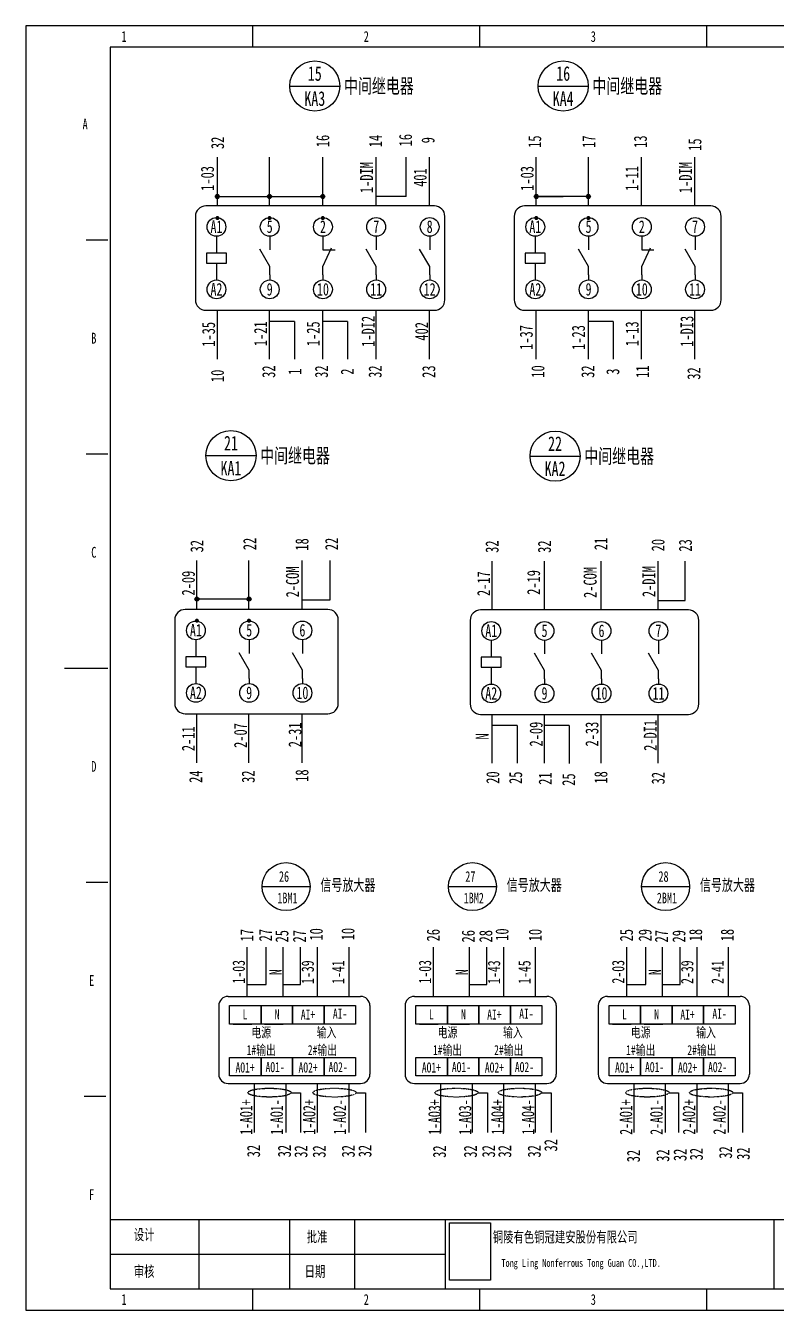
# Model space of a CAD drawing. Header units: millimetres. Extents: x 401220 to 2750366, y -101310 to 943175.
# Drawn here: x 1178257 to 1203839, y 442864 to 486641 of the extents above; entities that cross this region are included whole.
import ezdxf
from ezdxf.enums import TextEntityAlignment as Align

# ---------------------------------------------------------------- set-up
doc = ezdxf.new("R2010")
doc.units = ezdxf.units.MM
doc.linetypes.add('DASHDOT', pattern=[1, 0.5, -0.25, 0, -0.25])
doc.styles.add('IDQSTYLE', font='NSimSun.ttf', dxfattribs={"width": 0.7})
picture_1 = doc.add_image_def('image1.png', size_in_pixel=(137, 191))

msp = doc.modelspace()

# ---------------------------------------------------------------- hatches: boundary and pattern name
h = msp.add_hatch(color=256)
h.dxf.hatch_style = 1
h.paths.add_polyline_path([(1184792.1, 480890.8, 0.4142136), (1184722.7, 480821.4), (1184792.1, 480821.4)])
h.paths.add_polyline_path([(1184792.1, 480821.4), (1184722.7, 480821.4, 0.4142136), (1184792.1, 480752)])
h.paths.add_polyline_path([(1184861.5, 480821.4, 0.4142136), (1184792.1, 480890.8), (1184792.1, 480752, 0.4142136)])
h = msp.add_hatch(color=256)
h.dxf.hatch_style = 1
h.paths.add_polyline_path([(1186567.4, 480890.8, 0.4142136), (1186498, 480821.4), (1186567.4, 480821.4)])
h.paths.add_polyline_path([(1186567.4, 480821.4), (1186498, 480821.4, 0.4142136), (1186567.4, 480752)])
h.paths.add_polyline_path([(1186636.8, 480821.4, 0.4142136), (1186567.4, 480890.8), (1186567.4, 480752, 0.4142136)])
h = msp.add_hatch(color=256)
h.dxf.hatch_style = 1
h.paths.add_polyline_path([(1188382.2, 480890.8, 0.4142136), (1188312.8, 480821.4), (1188382.2, 480821.4)])
h.paths.add_polyline_path([(1188382.2, 480821.4), (1188312.8, 480821.4, 0.4142136), (1188382.2, 480752)])
h.paths.add_polyline_path([(1188451.5, 480821.4, 0.4142136), (1188382.2, 480890.8), (1188382.2, 480752, 0.4142136)])
h = msp.add_hatch(color=256)
h.dxf.hatch_style = 1
h.paths.add_polyline_path([(1195659.3, 480890.8, 0.4142136), (1195590, 480821.4), (1195659.3, 480821.4)])
h.paths.add_polyline_path([(1195659.3, 480821.4), (1195590, 480821.4, 0.4142136), (1195659.3, 480752)])
h.paths.add_polyline_path([(1195728.7, 480821.4, 0.4142136), (1195659.3, 480890.8), (1195659.3, 480752, 0.4142136)])
h = msp.add_hatch(color=256)
h.dxf.hatch_style = 1
h.paths.add_polyline_path([(1197434.7, 480890.8, 0.4142136), (1197365.3, 480821.4), (1197434.7, 480821.4)])
h.paths.add_polyline_path([(1197434.7, 480821.4), (1197365.3, 480821.4, 0.4142136), (1197434.7, 480752)])
h.paths.add_polyline_path([(1197504.1, 480821.4, 0.4142136), (1197434.7, 480890.8), (1197434.7, 480752, 0.4142136)])
h = msp.add_hatch(color=256)
h.dxf.hatch_style = 1
h.paths.add_polyline_path([(1184792.1, 480155.7, 0.4142136), (1184722.7, 480086.3), (1184792.1, 480086.3)])
h.paths.add_polyline_path([(1184792.1, 480086.3), (1184722.7, 480086.3, 0.4142136), (1184792.1, 480017)])
h.paths.add_polyline_path([(1184861.5, 480086.3, 0.4142136), (1184792.1, 480155.7), (1184792.1, 480017, 0.4142136)])
h = msp.add_hatch(color=256)
h.dxf.hatch_style = 1
h.paths.add_polyline_path([(1186567.4, 480155.7, 0.4142136), (1186498, 480086.3), (1186567.4, 480086.3)])
h.paths.add_polyline_path([(1186567.4, 480086.3), (1186498, 480086.3, 0.4142136), (1186567.4, 480017)])
h.paths.add_polyline_path([(1186636.8, 480086.3, 0.4142136), (1186567.4, 480155.7), (1186567.4, 480017, 0.4142136)])
h = msp.add_hatch(color=256)
h.dxf.hatch_style = 1
h.paths.add_polyline_path([(1188382.2, 480155.7, 0.4142136), (1188312.8, 480086.3), (1188382.2, 480086.3)])
h.paths.add_polyline_path([(1188382.2, 480086.3), (1188312.8, 480086.3, 0.4142136), (1188382.2, 480017)])
h.paths.add_polyline_path([(1188451.5, 480086.3, 0.4142136), (1188382.2, 480155.7), (1188382.2, 480017, 0.4142136)])
h = msp.add_hatch(color=256)
h.dxf.hatch_style = 1
h.paths.add_polyline_path([(1195659.3, 480155.7, 0.4142136), (1195590, 480086.3), (1195659.3, 480086.3)])
h.paths.add_polyline_path([(1195659.3, 480086.3), (1195590, 480086.3, 0.4142136), (1195659.3, 480017)])
h.paths.add_polyline_path([(1195728.7, 480086.3, 0.4142136), (1195659.3, 480155.7), (1195659.3, 480017, 0.4142136)])
h = msp.add_hatch(color=256)
h.dxf.hatch_style = 1
h.paths.add_polyline_path([(1197434.7, 480155.7, 0.4142136), (1197365.3, 480086.3), (1197434.7, 480086.3)])
h.paths.add_polyline_path([(1197434.7, 480086.3), (1197365.3, 480086.3, 0.4142136), (1197434.7, 480017)])
h.paths.add_polyline_path([(1197504.1, 480086.3, 0.4142136), (1197434.7, 480155.7), (1197434.7, 480017, 0.4142136)])
h = msp.add_hatch(color=256)
h.dxf.hatch_style = 1
h.paths.add_polyline_path([(1184091.6, 467169.2, 0.4142136), (1184022.2, 467099.9), (1184091.6, 467099.9)])
h.paths.add_polyline_path([(1184091.6, 467099.9), (1184022.2, 467099.9, 0.4142136), (1184091.6, 467030.5)])
h.paths.add_polyline_path([(1184161, 467099.9, 0.4142136), (1184091.6, 467169.2), (1184091.6, 467030.5, 0.4142136)])
h = msp.add_hatch(color=256)
h.dxf.hatch_style = 1
h.paths.add_polyline_path([(1185866.9, 467169.2, 0.4142136), (1185797.6, 467099.9), (1185866.9, 467099.9)])
h.paths.add_polyline_path([(1185866.9, 467099.9), (1185797.6, 467099.9, 0.4142136), (1185866.9, 467030.5)])
h.paths.add_polyline_path([(1185936.3, 467099.9, 0.4142136), (1185866.9, 467169.2), (1185866.9, 467030.5, 0.4142136)])
h = msp.add_hatch(color=256)
h.dxf.hatch_style = 1
h.paths.add_polyline_path([(1184091.6, 466434.2, 0.4142136), (1184022.2, 466364.8), (1184091.6, 466364.8)])
h.paths.add_polyline_path([(1184091.6, 466364.8), (1184022.2, 466364.8, 0.4142136), (1184091.6, 466295.5)])
h.paths.add_polyline_path([(1184161, 466364.8, 0.4142136), (1184091.6, 466434.2), (1184091.6, 466295.5, 0.4142136)])
h = msp.add_hatch(color=256)
h.dxf.hatch_style = 1
h.paths.add_polyline_path([(1185866.9, 466434.2, 0.4142136), (1185797.6, 466364.8), (1185866.9, 466364.8)])
h.paths.add_polyline_path([(1185866.9, 466364.8), (1185797.6, 466364.8, 0.4142136), (1185866.9, 466295.5)])
h.paths.add_polyline_path([(1185936.3, 466364.8, 0.4142136), (1185866.9, 466434.2), (1185866.9, 466295.5, 0.4142136)])

# ---------------------------------------------------------------- linework, layer by layer
at = {"ltscale": 4}
for p, q in [((1185995.3, 485903.8), (1185995.3, 486640.8)), ((1193733.6, 485903.8), (1193733.6, 486640.8)), ((1201471.9, 485903.8), (1201471.9, 486640.8)), ((1180320.5, 479344.7), (1181057.5, 479344.7)), ((1180320.5, 472048.6), (1181057.5, 472048.6)), ((1179583.6, 464752.5), (1181057.5, 464752.5)), ((1180320.5, 457456.4), (1181057.5, 457456.4)), ((1180246.8, 450160.3), (1180983.8, 450160.3)), ((1181131.2, 445959.5), (1241711, 445959.5)), ((1184152.8, 445959.5), (1184152.8, 443601.2)), ((1187248.1, 445959.5), (1187248.1, 443601.2)), ((1189459.1, 445959.5), (1189459.1, 443601.2)), ((1192554.4, 445959.5), (1192554.4, 443601.2)), ((1203756.5, 445959.5), (1203756.5, 443601.2)), ((1181131.2, 444780.3), (1192554.4, 444780.3)), ((1185995.3, 442864.2), (1185995.3, 443601.2)), ((1193733.6, 442864.2), (1193733.6, 443601.2)), ((1201471.9, 442864.2), (1201471.9, 443601.2))]:
    msp.add_line(p, q, dxfattribs=at)
for p, q in [((1187256.7, 484585.3), (1188963.5, 484585.3)), ((1195722.6, 484585.3), (1197429.4, 484585.3)), ((1184792.1, 480498.1), (1184792.1, 482164.5)), ((1184792.1, 480498.1), (1184792.1, 482164.5)), ((1186567.4, 480498.1), (1186567.4, 482164.5)), ((1186567.4, 480498.1), (1186567.4, 482164.5)), ((1188382.2, 480498.1), (1188382.2, 482164.5)), ((1188382.2, 480498.1), (1188382.2, 482164.5)), ((1190196.9, 480498.1), (1190196.9, 482164.5)), ((1190196.9, 480498.1), (1190196.9, 482164.5)), ((1191221.3, 481085.7), (1191221.3, 482164.5)), ((1191221.3, 480821.4), (1191221.3, 482164.5)), ((1191221.3, 481085.7), (1191221.3, 482164.5)), ((1191221.3, 480821.4), (1191221.3, 482164.5)), ((1192019.4, 480498.2), (1192019.4, 482164.6)), ((1192019.4, 480498.2), (1192019.4, 482164.6)), ((1195659.3, 480498.1), (1195659.3, 482164.5)), ((1195659.3, 480498.1), (1195659.3, 482164.5)), ((1197434.7, 480498.1), (1197434.7, 482164.5)), ((1197434.7, 480498.1), (1197434.7, 482164.5)), ((1199249.4, 480498.1), (1199249.4, 482164.5)), ((1199249.4, 480498.1), (1199249.4, 482164.5)), ((1201064.1, 480498.1), (1201064.1, 482164.5)), ((1201064.1, 480498.1), (1201064.1, 482164.5)), ((1184792.1, 480821.4), (1188382.2, 480821.4)), ((1184792.1, 480821.4), (1188382.2, 480821.4)), ((1191221.3, 480821.4), (1190196.9, 480821.4)), ((1195659.3, 480821.4), (1196573.4, 480821.4)), ((1195659.3, 480821.4), (1196573.4, 480821.4)), ((1197434.7, 480821.4), (1195659.3, 480821.4)), ((1187804.1, 480498.1), (1184394.5, 480498.1)), ((1187804.1, 480498.1), (1184394.5, 480498.1)), ((1192186.1, 480498.1), (1187804.1, 480498.1)), ((1192186.1, 480498.1), (1187804.1, 480498.1)), ((1198326.8, 480498.1), (1195261.8, 480498.1)), ((1198326.8, 480498.1), (1195261.8, 480498.1)), ((1201605.4, 480498.1), (1195300.4, 480498.1)), ((1201605.4, 480498.1), (1195300.4, 480498.1)), ((1184038.9, 480142.6), (1184038.9, 477297.9)), ((1184038.9, 480142.6), (1184038.9, 477297.9)), ((1192541.7, 477297.9), (1192541.7, 480142.6)), ((1192541.7, 477297.9), (1192541.7, 480142.6)), ((1194906.2, 480142.6), (1194906.2, 477297.9)), ((1194906.2, 480142.6), (1194906.2, 477297.9)), ((1201961, 477297.9), (1201961, 480142.6)), ((1201961, 477297.9), (1201961, 480142.6)), ((1184758.6, 479463.7), (1184758.6, 479286.7)), ((1184758.6, 479463.7), (1184758.6, 479286.7)), ((1186573.3, 479463.7), (1186573.3, 479286.7)), ((1186573.3, 479463.7), (1186573.3, 479286.7)), ((1188388, 479463.7), (1188388, 479286.7)), ((1188388, 479463.7), (1188388, 479286.7)), ((1190202.8, 479463.7), (1190202.8, 479286.7)), ((1190202.8, 479463.7), (1190202.8, 479286.7)), ((1192025.3, 479463.8), (1192025.3, 479286.8)), ((1192025.3, 479463.8), (1192025.3, 479286.8)), ((1195625.8, 479463.7), (1195625.8, 479286.7)), ((1195625.8, 479463.7), (1195625.8, 479286.7)), ((1197440.6, 479463.7), (1197440.6, 479286.7)), ((1197440.6, 479463.7), (1197440.6, 479286.7)), ((1199255.3, 479463.7), (1199255.3, 479286.7)), ((1199255.3, 479463.7), (1199255.3, 479286.7)), ((1201070, 479463.7), (1201070, 479286.7)), ((1201070, 479463.7), (1201070, 479286.7)), ((1184758.6, 479286.7), (1184758.6, 478888.4)), ((1184758.6, 479286.7), (1184758.6, 478888.4)), ((1186573.3, 478433.3), (1186232, 479024.5)), ((1186573.3, 478433.3), (1186232, 479024.5)), ((1186573.3, 479286.7), (1186573.3, 479002.2)), ((1186573.3, 479286.7), (1186573.3, 479002.2)), ((1188388, 479286.7), (1188388, 479002.2)), ((1188388, 479286.7), (1188388, 479002.2)), ((1188388, 478433.3), (1188680.7, 479066.8)), ((1188388, 478433.3), (1188680.7, 479066.8)), ((1188388, 479002.2), (1188800.4, 479002.2)), ((1190202.8, 478433.3), (1189861.4, 479024.5)), ((1190202.8, 478433.3), (1189861.4, 479024.5)), ((1190202.8, 479286.7), (1190202.8, 479002.2)), ((1190202.8, 479286.7), (1190202.8, 479002.2)), ((1192025.3, 478433.4), (1191683.9, 479024.6)), ((1192025.3, 478433.4), (1191683.9, 479024.6)), ((1192025.3, 479286.8), (1192025.3, 479002.3)), ((1192025.3, 479286.8), (1192025.3, 479002.3)), ((1195625.8, 479286.7), (1195625.8, 478888.4)), ((1195625.8, 479286.7), (1195625.8, 478888.4)), ((1197440.6, 478433.3), (1197099.2, 479024.5)), ((1197440.6, 478433.3), (1197099.2, 479024.5)), ((1197440.6, 479286.7), (1197440.6, 479002.2)), ((1197440.6, 479286.7), (1197440.6, 479002.2)), ((1199255.3, 479286.7), (1199255.3, 479002.2)), ((1199255.3, 479286.7), (1199255.3, 479002.2)), ((1199255.3, 478433.3), (1199548, 479066.8)), ((1199255.3, 478433.3), (1199548, 479066.8)), ((1199255.3, 479002.2), (1199667.6, 479002.2)), ((1201070, 478433.3), (1200728.7, 479024.5)), ((1201070, 478433.3), (1200728.7, 479024.5)), ((1201070, 479286.7), (1201070, 479002.2)), ((1201070, 479286.7), (1201070, 479002.2)), ((1184417.2, 478888.4), (1184417.2, 478547.1)), ((1185099.9, 478888.4), (1184417.2, 478888.4)), ((1184417.2, 478888.4), (1184417.2, 478547.1)), ((1185099.9, 478888.4), (1184417.2, 478888.4)), ((1184417.2, 478547.1), (1185099.9, 478547.1)), ((1184417.2, 478547.1), (1185099.9, 478547.1)), ((1184758.6, 478547.1), (1184758.6, 478148.8)), ((1184758.6, 478547.1), (1184758.6, 478148.8)), ((1185099.9, 478547.1), (1185099.9, 478888.4)), ((1185099.9, 478547.1), (1185099.9, 478888.4)), ((1195284.5, 478888.4), (1195284.5, 478547.1)), ((1195967.2, 478888.4), (1195284.5, 478888.4)), ((1195284.5, 478888.4), (1195284.5, 478547.1)), ((1195967.2, 478888.4), (1195284.5, 478888.4)), ((1195284.5, 478547.1), (1195967.2, 478547.1)), ((1195284.5, 478547.1), (1195967.2, 478547.1)), ((1195625.8, 478547.1), (1195625.8, 478148.8)), ((1195625.8, 478547.1), (1195625.8, 478148.8)), ((1195967.2, 478547.1), (1195967.2, 478888.4)), ((1195967.2, 478547.1), (1195967.2, 478888.4)), ((1184758.6, 478148.8), (1184758.6, 477974.8)), ((1184758.6, 478148.8), (1184758.6, 477974.8)), ((1186573.3, 478148.8), (1186573.3, 478433.3)), ((1186573.3, 478148.8), (1186573.3, 478433.3)), ((1186573.3, 478148.8), (1186573.3, 477974.8)), ((1186573.3, 478148.8), (1186573.3, 477974.8)), ((1188388, 478148.8), (1188388, 478433.3)), ((1188388, 478148.8), (1188388, 478433.3)), ((1188388, 478148.8), (1188388, 477974.8)), ((1188388, 478148.8), (1188388, 477974.8)), ((1190202.8, 478148.8), (1190202.8, 478433.3)), ((1190202.8, 478148.8), (1190202.8, 478433.3)), ((1190202.8, 478148.8), (1190202.8, 477974.8)), ((1190202.8, 478148.8), (1190202.8, 477974.8)), ((1192025.3, 478148.9), (1192025.3, 478433.4)), ((1192025.3, 478148.9), (1192025.3, 478433.4)), ((1192025.3, 478148.9), (1192025.3, 477974.9)), ((1192025.3, 478148.9), (1192025.3, 477974.9)), ((1195625.8, 478148.8), (1195625.8, 477974.8)), ((1195625.8, 478148.8), (1195625.8, 477974.8)), ((1197440.6, 478148.8), (1197440.6, 478433.3)), ((1197440.6, 478148.8), (1197440.6, 478433.3)), ((1197440.6, 478148.8), (1197440.6, 477974.8)), ((1197440.6, 478148.8), (1197440.6, 477974.8)), ((1199255.3, 478148.8), (1199255.3, 478433.3)), ((1199255.3, 478148.8), (1199255.3, 478433.3)), ((1199255.3, 478148.8), (1199255.3, 477974.8)), ((1199255.3, 478148.8), (1199255.3, 477974.8)), ((1201070, 478148.8), (1201070, 478433.3)), ((1201070, 478148.8), (1201070, 478433.3)), ((1201070, 478148.8), (1201070, 477974.8)), ((1201070, 478148.8), (1201070, 477974.8)), ((1184394.5, 476942.3), (1188080.5, 476942.3)), ((1184394.5, 476942.3), (1188080.5, 476942.3)), ((1184792.1, 475275.9), (1184792.1, 476942.3)), ((1184792.1, 475275.9), (1184792.1, 476942.3)), ((1186567.4, 475275.9), (1186567.4, 476942.3)), ((1186567.4, 475275.9), (1186567.4, 476942.3)), ((1188080.5, 476942.3), (1192186.1, 476942.3)), ((1188080.5, 476942.3), (1192186.1, 476942.3)), ((1188382.2, 475275.9), (1188382.2, 476942.3)), ((1188382.2, 475275.9), (1188382.2, 476942.3)), ((1190196.9, 475275.9), (1190196.9, 476942.3)), ((1190196.9, 475275.9), (1190196.9, 476942.3)), ((1192019.4, 475276), (1192019.4, 476942.4)), ((1192019.4, 475276), (1192019.4, 476942.4)), ((1195261.8, 476942.3), (1198326.8, 476942.3)), ((1195261.8, 476942.3), (1198326.8, 476942.3)), ((1195300.4, 476942.3), (1201605.4, 476942.3)), ((1195300.4, 476942.3), (1201605.4, 476942.3)), ((1195659.3, 475275.9), (1195659.3, 476942.3)), ((1195659.3, 475275.9), (1195659.3, 476942.3)), ((1197434.7, 475275.9), (1197434.7, 476942.3)), ((1197434.7, 475275.9), (1197434.7, 476942.3)), ((1199249.4, 475275.9), (1199249.4, 476942.3)), ((1199249.4, 475275.9), (1199249.4, 476942.3)), ((1201064.1, 475275.9), (1201064.1, 476942.3)), ((1201064.1, 475275.9), (1201064.1, 476942.3)), ((1187414.5, 476565.9), (1186567.4, 476565.9)), ((1187414.5, 476565.9), (1186567.4, 476565.9)), ((1187414.5, 476565.9), (1187414.5, 475275.9)), ((1187414.5, 476565.9), (1187414.5, 475275.9)), ((1189229.2, 476565.9), (1188382.2, 476565.9)), ((1189229.2, 476565.9), (1188382.2, 476565.9)), ((1189229.2, 476565.9), (1189229.2, 475275.9)), ((1189229.2, 476565.9), (1189229.2, 475275.9)), ((1198281.7, 476565.9), (1197434.7, 476565.9)), ((1198281.7, 476565.9), (1197434.7, 476565.9)), ((1198281.7, 476565.9), (1198281.7, 475275.9)), ((1198281.7, 476565.9), (1198281.7, 475275.9)), ((1184399.6, 471989.1), (1186106.4, 471989.1)), ((1195445, 471971.3), (1197151.8, 471971.3)), ((1184091.6, 466747.2), (1184091.6, 468413.6)), ((1184091.6, 466747.2), (1184091.6, 468413.6)), ((1185866.9, 466747.2), (1185866.9, 468413.6)), ((1185866.9, 466747.2), (1185866.9, 468413.6)), ((1187681.7, 466747.2), (1187681.7, 468413.6)), ((1187681.7, 466747.2), (1187681.7, 468413.6)), ((1188633.1, 467334.8), (1188633.1, 468413.6)), ((1188633.1, 467070.4), (1188633.1, 468413.6)), ((1188633.1, 467334.8), (1188633.1, 468413.6)), ((1188633.1, 467070.4), (1188633.1, 468413.6)), ((1194158.1, 466729.4), (1194158.1, 468395.8)), ((1194158.1, 466729.4), (1194158.1, 468395.8)), ((1195933.5, 466729.4), (1195933.5, 468395.8)), ((1195933.5, 466729.4), (1195933.5, 468395.8)), ((1197875.2, 466729.4), (1197875.2, 468395.8)), ((1197875.2, 466729.4), (1197875.2, 468395.8)), ((1199816.9, 466729.4), (1199816.9, 468395.8)), ((1199816.9, 466729.4), (1199816.9, 468395.8)), ((1200731, 467052.6), (1200731, 468395.8)), ((1200731, 467052.6), (1200731, 468395.8)), ((1185866.9, 467099.9), (1184091.6, 467099.9)), ((1186759, 466747.2), (1183694, 466747.2)), ((1186759, 466747.2), (1183694, 466747.2)), ((1188554.6, 466747.2), (1183758.5, 466747.2)), ((1188554.6, 466747.2), (1183758.5, 466747.2)), ((1187380.1, 466747.2), (1184315.1, 466747.2)), ((1187380.1, 466747.2), (1184315.1, 466747.2)), ((1187681.7, 467070.4), (1188633.1, 467070.4)), ((1187681.7, 467070.4), (1188633.1, 467070.4)), ((1197798.3, 466729.4), (1193760.6, 466729.4)), ((1197798.3, 466729.4), (1193760.6, 466729.4)), ((1200844.3, 466729.4), (1197798.3, 466729.4)), ((1200844.3, 466729.4), (1197798.3, 466729.4)), ((1199816.9, 467052.6), (1200731, 467052.6)), ((1199816.9, 467052.6), (1200731, 467052.6)), ((1183338.5, 466391.6), (1183338.5, 463547)), ((1183338.5, 466391.6), (1183338.5, 463547)), ((1188910.2, 463547), (1188910.2, 466391.6)), ((1188910.2, 463547), (1188910.2, 466391.6)), ((1193405, 466373.8), (1193405, 463529.1)), ((1193405, 466373.8), (1193405, 463529.1)), ((1201199.9, 463529.1), (1201199.9, 466373.8)), ((1201199.9, 463529.1), (1201199.9, 466373.8)), ((1184058.1, 465712.7), (1184058.1, 465535.8)), ((1184058.1, 465712.7), (1184058.1, 465535.8)), ((1184058.1, 465535.8), (1184058.1, 465137.5)), ((1184058.1, 465535.8), (1184058.1, 465137.5)), ((1185872.8, 465712.7), (1185872.8, 465535.8)), ((1185872.8, 465712.7), (1185872.8, 465535.8)), ((1185872.8, 465535.8), (1185872.8, 465251.3)), ((1185872.8, 465535.8), (1185872.8, 465251.3)), ((1187687.6, 465712.7), (1187687.6, 465535.8)), ((1187687.6, 465712.7), (1187687.6, 465535.8)), ((1187687.6, 465535.8), (1187687.6, 465251.3)), ((1187687.6, 465535.8), (1187687.6, 465251.3)), ((1194124.6, 465694.9), (1194124.6, 465517.9)), ((1194124.6, 465694.9), (1194124.6, 465517.9)), ((1194124.6, 465517.9), (1194124.6, 465119.7)), ((1194124.6, 465517.9), (1194124.6, 465119.7)), ((1195939.4, 465694.9), (1195939.4, 465517.9)), ((1195939.4, 465694.9), (1195939.4, 465517.9)), ((1195939.4, 465517.9), (1195939.4, 465233.5)), ((1195939.4, 465517.9), (1195939.4, 465233.5)), ((1197881.1, 465694.9), (1197881.1, 465517.9)), ((1197881.1, 465694.9), (1197881.1, 465517.9)), ((1197881.1, 465517.9), (1197881.1, 465233.5)), ((1197881.1, 465517.9), (1197881.1, 465233.5)), ((1199822.8, 465694.9), (1199822.8, 465517.9)), ((1199822.8, 465694.9), (1199822.8, 465517.9)), ((1199822.8, 465517.9), (1199822.8, 465233.5)), ((1199822.8, 465517.9), (1199822.8, 465233.5)), ((1183716.7, 465137.5), (1183716.7, 464796.2)), ((1184399.5, 465137.5), (1183716.7, 465137.5)), ((1183716.7, 465137.5), (1183716.7, 464796.2)), ((1184399.5, 465137.5), (1183716.7, 465137.5)), ((1184399.5, 464796.2), (1184399.5, 465137.5)), ((1184399.5, 464796.2), (1184399.5, 465137.5)), ((1185872.8, 464682.4), (1185531.5, 465273.6)), ((1185872.8, 464682.4), (1185531.5, 465273.6)), ((1187687.6, 464682.4), (1187346.2, 465273.6)), ((1187687.6, 464682.4), (1187346.2, 465273.6)), ((1193783.3, 465119.7), (1193783.3, 464778.3)), ((1194466, 465119.7), (1193783.3, 465119.7)), ((1193783.3, 465119.7), (1193783.3, 464778.3)), ((1194466, 465119.7), (1193783.3, 465119.7)), ((1194466, 464778.3), (1194466, 465119.7)), ((1194466, 464778.3), (1194466, 465119.7)), ((1195939.4, 464664.5), (1195598, 465255.8)), ((1195939.4, 464664.5), (1195598, 465255.8)), ((1197881.1, 464664.5), (1197539.7, 465255.8)), ((1197881.1, 464664.5), (1197539.7, 465255.8)), ((1199822.8, 464664.5), (1199481.4, 465255.8)), ((1199822.8, 464664.5), (1199481.4, 465255.8)), ((1183716.7, 464796.2), (1184399.5, 464796.2)), ((1183716.7, 464796.2), (1184399.5, 464796.2)), ((1184058.1, 464796.2), (1184058.1, 464397.9)), ((1184058.1, 464796.2), (1184058.1, 464397.9)), ((1185872.8, 464397.9), (1185872.8, 464682.4)), ((1185872.8, 464397.9), (1185872.8, 464682.4)), ((1187687.6, 464397.9), (1187687.6, 464682.4)), ((1187687.6, 464397.9), (1187687.6, 464682.4)), ((1193783.3, 464778.3), (1194466, 464778.3)), ((1193783.3, 464778.3), (1194466, 464778.3)), ((1194124.6, 464778.3), (1194124.6, 464380.1)), ((1194124.6, 464778.3), (1194124.6, 464380.1)), ((1195939.4, 464380.1), (1195939.4, 464664.5)), ((1195939.4, 464380.1), (1195939.4, 464664.5)), ((1195939.4, 464380.1), (1195939.4, 464664.5)), ((1195939.4, 464380.1), (1195939.4, 464664.5)), ((1197881.1, 464380.1), (1197881.1, 464664.5)), ((1197881.1, 464380.1), (1197881.1, 464664.5)), ((1199822.8, 464380.1), (1199822.8, 464664.5)), ((1199822.8, 464380.1), (1199822.8, 464664.5)), ((1184058.1, 464397.9), (1184058.1, 464223.8)), ((1184058.1, 464397.9), (1184058.1, 464223.8)), ((1185872.8, 464397.9), (1185872.8, 464223.8)), ((1185872.8, 464397.9), (1185872.8, 464223.8)), ((1187687.6, 464397.9), (1187687.6, 464223.8)), ((1187687.6, 464397.9), (1187687.6, 464223.8)), ((1194124.6, 464380.1), (1194124.6, 464206)), ((1194124.6, 464380.1), (1194124.6, 464206)), ((1195939.4, 464380.1), (1195939.4, 464206)), ((1195939.4, 464380.1), (1195939.4, 464206)), ((1197881.1, 464380.1), (1197881.1, 464206)), ((1197881.1, 464380.1), (1197881.1, 464206)), ((1199822.8, 464380.1), (1199822.8, 464206)), ((1199822.8, 464380.1), (1199822.8, 464206)), ((1183694, 463191.4), (1186759, 463191.4)), ((1183694, 463191.4), (1186759, 463191.4)), ((1183758.5, 463191.4), (1188554.6, 463191.4)), ((1183758.5, 463191.4), (1188554.6, 463191.4)), ((1184091.6, 461525), (1184091.6, 463191.4)), ((1184091.6, 461525), (1184091.6, 463191.4)), ((1184315.1, 463191.4), (1187380.1, 463191.4)), ((1184315.1, 463191.4), (1187380.1, 463191.4)), ((1185866.9, 461525), (1185866.9, 463191.4)), ((1185866.9, 461525), (1185866.9, 463191.4)), ((1187681.7, 461525), (1187681.7, 463191.4)), ((1187681.7, 461525), (1187681.7, 463191.4)), ((1193760.6, 463173.5), (1197798.3, 463173.5)), ((1193760.6, 463173.5), (1197798.3, 463173.5)), ((1194158.1, 461507.1), (1194158.1, 463173.5)), ((1194158.1, 461507.1), (1194158.1, 463173.5)), ((1194158.1, 461507.1), (1194158.1, 463173.5)), ((1194158.1, 461507.1), (1194158.1, 463173.5)), ((1195933.5, 461507.1), (1195933.5, 463173.5)), ((1195933.5, 461507.1), (1195933.5, 463173.5)), ((1197798.3, 463173.5), (1200844.3, 463173.5)), ((1197798.3, 463173.5), (1200844.3, 463173.5)), ((1197875.2, 461507.1), (1197875.2, 463173.5)), ((1197875.2, 461507.1), (1197875.2, 463173.5)), ((1199816.9, 461507.1), (1199816.9, 463173.5)), ((1199816.9, 461507.1), (1199816.9, 463173.5)), ((1195005.2, 462797.1), (1194158.1, 462797.1)), ((1195005.2, 462797.1), (1194158.1, 462797.1)), ((1195005.2, 462797.1), (1195005.2, 461507.1)), ((1195005.2, 462797.1), (1195005.2, 461507.1)), ((1195005.2, 462797.1), (1195005.2, 461507.1)), ((1195005.2, 462797.1), (1195005.2, 461507.1)), ((1196780.5, 462787.5), (1195933.5, 462787.5)), ((1196780.5, 462787.5), (1195933.5, 462787.5)), ((1196780.5, 462787.5), (1196780.5, 461497.5)), ((1196780.5, 462787.5), (1196780.5, 461497.5)), ((1196780.5, 462787.5), (1196780.5, 461497.5)), ((1196780.5, 462787.5), (1196780.5, 461497.5)), ((1186315.6, 457302.9), (1187949.7, 457302.9)), ((1192665.5, 457302.9), (1194299.6, 457302.9)), ((1199249.4, 457302.9), (1200883.5, 457302.9)), ((1185806.1, 453563), (1185806.1, 455233.7)), ((1186457.8, 453971.9), (1186457.8, 455233.7)), ((1187031, 453563), (1187031, 455233.7)), ((1187624, 453963.1), (1187624, 455233.7)), ((1188203.1, 453563), (1188203.1, 455233.7)), ((1189276.8, 453563), (1189276.8, 455233.7)), ((1192156, 453563), (1192156, 455233.7)), ((1193381, 453563), (1193381, 455233.7)), ((1193973.9, 453963.1), (1193973.9, 455233.7)), ((1194553.1, 453563), (1194553.1, 455233.7)), ((1195626.7, 453563), (1195626.7, 455233.7)), ((1198739.9, 453563), (1198739.9, 455233.7)), ((1199391.6, 453971.9), (1199391.6, 455233.7)), ((1199964.9, 453563), (1199964.9, 455233.7)), ((1200557.8, 453963.1), (1200557.8, 455233.7)), ((1201136.9, 453563), (1201136.9, 455233.7)), ((1202210.6, 453563), (1202210.6, 455233.7)), ((1185806.1, 453971.9), (1186457.8, 453971.9)), ((1198739.9, 453971.9), (1199391.6, 453971.9)), ((1185153.1, 453563), (1189671.1, 453563)), ((1187031, 453963.1), (1187624, 453963.1)), ((1191503, 453563), (1196021.1, 453563)), ((1193381, 453963.1), (1193973.9, 453963.1)), ((1198086.9, 453563), (1202605, 453563)), ((1199964.9, 453963.1), (1200557.8, 453963.1)), ((1185326.7, 452614.3), (1185959.2, 452614.3)), ((1186400.4, 452614.3), (1187032.9, 452614.3)), ((1191676.7, 452614.3), (1192309.2, 452614.3)), ((1192750.3, 452614.3), (1193382.8, 452614.3)), ((1198260.6, 452614.3), (1198893.1, 452614.3)), ((1199334.2, 452614.3), (1199966.7, 452614.3)), ((1185153.1, 450592.9), (1189671.1, 450592.9)), ((1186055.8, 448922.2), (1186055.8, 450592.9)), ((1187129.4, 448922.2), (1187129.4, 450592.9)), ((1188203.1, 448922.2), (1188203.1, 450592.9)), ((1189276.8, 448922.2), (1189276.8, 450592.9)), ((1191503, 450592.9), (1196021.1, 450592.9)), ((1192405.7, 448922.2), (1192405.7, 450592.9)), ((1193479.4, 448922.2), (1193479.4, 450592.9)), ((1194553.1, 448922.2), (1194553.1, 450592.9)), ((1195626.7, 448922.2), (1195626.7, 450592.9)), ((1198086.9, 450592.9), (1202605, 450592.9)), ((1198989.6, 448922.2), (1198989.6, 450592.9)), ((1200063.3, 448922.2), (1200063.3, 450592.9)), ((1201136.9, 448922.2), (1201136.9, 450592.9)), ((1202210.6, 448922.2), (1202210.6, 450592.9)), ((1187299.1, 450275.3), (1187625.1, 450275.3)), ((1187625.1, 450275.3), (1187625.1, 448922.2)), ((1189516, 450275.3), (1189842, 450275.3)), ((1189842, 450275.3), (1189842, 448922.2)), ((1193673.2, 450275.3), (1193999.2, 450275.3)), ((1193999.2, 450275.3), (1193999.2, 448922.2)), ((1195838.1, 450275.3), (1196164.1, 450275.3)), ((1196164.1, 450275.3), (1196164.1, 448922.2)), ((1200177.9, 450275.3), (1200503.8, 450275.3)), ((1200503.8, 450275.3), (1200503.8, 448922.2)), ((1202355.8, 450275.3), (1202681.8, 450275.3)), ((1202681.8, 450275.3), (1202681.8, 448922.2))]:
    msp.add_line(p, q)
at = {"ltscale": 10}
for p, q in [((1184836.8, 453246.7), (1184836.8, 450909.2)), ((1189987.4, 453246.7), (1189987.4, 450909.2)), ((1191186.7, 453246.7), (1191186.7, 450909.2)), ((1196337.3, 453246.7), (1196337.3, 450909.2)), ((1197770.6, 453246.7), (1197770.6, 450909.2)), ((1202921.2, 453246.7), (1202921.2, 450909.2))]:
    msp.add_line(p, q, dxfattribs=at)
at = {"ltscale": 4}
for points in [[(1178257, 442864.2), (1242890.2, 442864.2), (1242890.2, 486640.8), (1178257, 486640.8)], [(1181131.2, 443601.2), (1241711, 443601.2), (1241711, 485903.8), (1181131.2, 485903.8)]]:
    msp.add_lwpolyline(points, close=True, dxfattribs=at)
for points in [[(1185205.5, 453246.7), (1186279.1, 453246.7), (1186279.1, 452614.3), (1185205.5, 452614.3)], [(1186279.1, 453246.7), (1187352.8, 453246.7), (1187352.8, 452614.3), (1186279.1, 452614.3)], [(1187352.8, 453246.7), (1188426.5, 453246.7), (1188426.5, 452614.3), (1187352.8, 452614.3)], [(1188426.5, 453246.7), (1189500.2, 453246.7), (1189500.2, 452614.3), (1188426.5, 452614.3)], [(1191555.4, 453246.7), (1192629.1, 453246.7), (1192629.1, 452614.3), (1191555.4, 452614.3)], [(1192629.1, 453246.7), (1193702.8, 453246.7), (1193702.8, 452614.3), (1192629.1, 452614.3)], [(1193702.8, 453246.7), (1194776.4, 453246.7), (1194776.4, 452614.3), (1193702.8, 452614.3)], [(1194776.4, 453246.7), (1195850.1, 453246.7), (1195850.1, 452614.3), (1194776.4, 452614.3)], [(1198139.3, 453246.7), (1199213, 453246.7), (1199213, 452614.3), (1198139.3, 452614.3)], [(1199213, 453246.7), (1200286.6, 453246.7), (1200286.6, 452614.3), (1199213, 452614.3)], [(1200286.6, 453246.7), (1201360.3, 453246.7), (1201360.3, 452614.3), (1200286.6, 452614.3)], [(1201360.3, 453246.7), (1202434, 453246.7), (1202434, 452614.3), (1201360.3, 452614.3)], [(1185205.5, 451481.9), (1186279.1, 451481.9), (1186279.1, 450849.4), (1185205.5, 450849.4)], [(1186279.1, 451481.9), (1187352.8, 451481.9), (1187352.8, 450849.4), (1186279.1, 450849.4)], [(1187352.8, 451481.9), (1188426.5, 451481.9), (1188426.5, 450849.4), (1187352.8, 450849.4)], [(1188426.5, 451481.9), (1189500.2, 451481.9), (1189500.2, 450849.4), (1188426.5, 450849.4)], [(1191555.4, 451481.9), (1192629.1, 451481.9), (1192629.1, 450849.4), (1191555.4, 450849.4)], [(1192629.1, 451481.9), (1193702.8, 451481.9), (1193702.8, 450849.4), (1192629.1, 450849.4)], [(1193702.8, 451481.9), (1194776.4, 451481.9), (1194776.4, 450849.4), (1193702.8, 450849.4)], [(1194776.4, 451481.9), (1195850.1, 451481.9), (1195850.1, 450849.4), (1194776.4, 450849.4)], [(1198139.3, 451481.9), (1199213, 451481.9), (1199213, 450849.4), (1198139.3, 450849.4)], [(1199213, 451481.9), (1200286.6, 451481.9), (1200286.6, 450849.4), (1199213, 450849.4)], [(1200286.6, 451481.9), (1201360.3, 451481.9), (1201360.3, 450849.4), (1200286.6, 450849.4)], [(1201360.3, 451481.9), (1202434, 451481.9), (1202434, 450849.4), (1201360.3, 450849.4)]]:
    msp.add_lwpolyline(points, close=True)
for centre, radius in [((1188110.1, 484585.3), 853.4), ((1196576, 484585.3), 853.4), ((1184792.1, 480821.4), 69.4), ((1186567.4, 480821.4), 69.4), ((1188382.2, 480821.4), 69.4), ((1195659.3, 480821.4), 69.4), ((1197434.7, 480821.4), 69.4), ((1184758.6, 479783.7), 320), ((1184758.6, 479783.7), 320), ((1186573.3, 479783.7), 320), ((1186573.3, 479783.7), 320), ((1188388, 479783.7), 320), ((1188388, 479783.7), 320), ((1190202.8, 479783.7), 320), ((1190202.8, 479783.7), 320), ((1192025.3, 479783.8), 320), ((1192025.3, 479783.8), 320), ((1195625.8, 479783.7), 320), ((1195625.8, 479783.7), 320), ((1197440.6, 479783.7), 320), ((1197440.6, 479783.7), 320), ((1199255.3, 479783.7), 320), ((1199255.3, 479783.7), 320), ((1201070, 479783.7), 320), ((1201070, 479783.7), 320), ((1184758.6, 477654.7), 320), ((1184758.6, 477654.7), 320), ((1186573.3, 477654.7), 320), ((1186573.3, 477654.7), 320), ((1188388, 477654.7), 320), ((1188388, 477654.7), 320), ((1190202.8, 477654.7), 320), ((1190202.8, 477654.7), 320), ((1192025.3, 477654.8), 320), ((1192025.3, 477654.8), 320), ((1195625.8, 477654.7), 320), ((1195625.8, 477654.7), 320), ((1197440.6, 477654.7), 320), ((1197440.6, 477654.7), 320), ((1199255.3, 477654.7), 320), ((1199255.3, 477654.7), 320), ((1201070, 477654.7), 320), ((1201070, 477654.7), 320), ((1185253, 471989.1), 853.4), ((1196298.4, 471971.3), 853.4), ((1184091.6, 467099.9), 69.4), ((1185866.9, 467099.9), 69.4), ((1184058.1, 466032.8), 320), ((1184058.1, 466032.8), 320), ((1185872.8, 466032.8), 320), ((1185872.8, 466032.8), 320), ((1187687.6, 466032.8), 320), ((1187687.6, 466032.8), 320), ((1194124.6, 466014.9), 320), ((1194124.6, 466014.9), 320), ((1195939.4, 466014.9), 320), ((1195939.4, 466014.9), 320), ((1197881.1, 466014.9), 320), ((1197881.1, 466014.9), 320), ((1199822.8, 466014.9), 320), ((1199822.8, 466014.9), 320), ((1184058.1, 463903.8), 320), ((1184058.1, 463903.8), 320), ((1185872.8, 463903.8), 320), ((1185872.8, 463903.8), 320), ((1187687.6, 463903.8), 320), ((1187687.6, 463903.8), 320), ((1194124.6, 463886), 320), ((1194124.6, 463886), 320), ((1195939.4, 463886), 320), ((1195939.4, 463886), 320), ((1197881.1, 463886), 320), ((1197881.1, 463886), 320), ((1199822.8, 463886), 320), ((1199822.8, 463886), 320), ((1187132.6, 457302.9), 817), ((1193482.6, 457302.9), 817), ((1200066.5, 457302.9), 817)]:
    msp.add_circle(centre, radius)
for centre, start, end in [((1184394.5, 480142.6), 90, 180), ((1184394.5, 480142.6), 90, 180), ((1192186.1, 480142.6), 0, 90), ((1192186.1, 480142.6), 0, 90), ((1195261.8, 480142.6), 90, 180), ((1195261.8, 480142.6), 90, 180), ((1201605.4, 480142.6), 0, 90), ((1201605.4, 480142.6), 0, 90), ((1184394.5, 477297.9), 180, 270), ((1184394.5, 477297.9), 180, 270), ((1192186.1, 477297.9), 270, 0), ((1192186.1, 477297.9), 270, 0), ((1195261.8, 477297.9), 180, 270), ((1195261.8, 477297.9), 180, 270), ((1201605.4, 477297.9), 270, 0), ((1201605.4, 477297.9), 270, 0), ((1183694, 466391.6), 90, 180), ((1183694, 466391.6), 90, 180), ((1188554.6, 466391.6), 0, 90), ((1188554.6, 466391.6), 0, 90), ((1193760.6, 466373.8), 90, 180), ((1193760.6, 466373.8), 90, 180), ((1200844.3, 466373.8), 0, 90), ((1200844.3, 466373.8), 0, 90), ((1183694, 463547), 180, 270), ((1183694, 463547), 180, 270), ((1188554.6, 463547), 270, 0), ((1188554.6, 463547), 270, 0), ((1193760.6, 463529.1), 180, 270), ((1193760.6, 463529.1), 180, 270), ((1200844.3, 463529.1), 270, 0), ((1200844.3, 463529.1), 270, 0)]:
    msp.add_arc(centre, 355.6, start, end)
at = {"ltscale": 10}
for centre, start, end in [((1185153.1, 453246.7), 90, 180), ((1189671.1, 453246.7), 0, 90), ((1191503, 453246.7), 90, 180), ((1196021.1, 453246.7), 0, 90), ((1198086.9, 453246.7), 90, 180), ((1202605, 453246.7), 0, 90), ((1185153.1, 450909.2), 180, 270), ((1189671.1, 450909.2), 270, 0), ((1191503, 450909.2), 180, 270), ((1196021.1, 450909.2), 270, 0), ((1198086.9, 450909.2), 180, 270), ((1202605, 450909.2), 270, 0)]:
    msp.add_arc(centre, 316.2, start, end, dxfattribs=at)
at = {"linetype": 'DASHDOT'}
for centre in [(1186563.1, 450281.8), (1188780, 450281.8), (1192937.2, 450281.8), (1195102.1, 450281.8), (1199441.9, 450281.8), (1201619.9, 450281.8)]:
    msp.add_ellipse(centre, major_axis=(736.7, 0), ratio=0.2036025, dxfattribs=at)

# ---------------------------------------------------------------- texts
at = {"style": 'IDQSTYLE', "width": 0.7}
for s, p in [('1', (1181610.2, 485977.5)), ('2', (1189864.4, 485977.5)), ('3', (1197602.7, 485977.5)), ('A', (1180283.7, 482992.8)), ('B', (1180578.5, 475696.7)), ('C', (1180578.5, 468400.6)), ('D', (1180578.5, 461104.5)), ('E', (1180504.8, 453808.3)), ('F', (1180504.8, 446512.2)), ('1', (1181610.2, 442937.9)), ('2', (1189864.4, 442937.9)), ('3', (1197602.7, 442937.9))]:
    msp.add_text(s, height=369.2, dxfattribs=at).set_placement(p, align=Align.BOTTOM_CENTER)
for s, height, p in [('15', 497.82, (1188110.1, 485012)), ('16', 497.82, (1196576, 485012)), ('KA3', 497.82, (1188110.1, 484158.6)), ('KA4', 497.82, (1196576, 484158.6)), ('21', 497.82, (1185253, 472415.8)), ('22', 497.82, (1196298.4, 472398)), ('KA1', 497.82, (1185253, 471562.4)), ('KA2', 497.82, (1196298.4, 471544.6)), ('26', 361.72, (1187061.2, 457648.7)), ('27', 361.72, (1193411.2, 457648.7)), ('28', 361.72, (1199995.1, 457648.7)), ('1BM1', 361.72, (1187178.6, 456914.7)), ('1BM2', 361.72, (1193528.5, 456914.7)), ('2BM1', 361.72, (1200112.4, 456914.7))]:
    msp.add_text(s, height=height, dxfattribs=at).set_placement(p, align=Align.MIDDLE_CENTER)
for p in [(1189105.8, 484585.3), (1197571.6, 484585.3), (1186248.6, 471989.1), (1197294.1, 471971.3)]:
    msp.add_text('中间继电器', height=497.82, dxfattribs=at).set_placement(p, align=Align.MIDDLE_LEFT)
for s, p in [('16', (1188380, 482711.3)), ('14', (1190175.9, 482708.2)), ('16', (1191200.1, 482739.6)), ('15', (1195603.6, 482687.7)), ('17', (1197449.5, 482687.7)), ('13', (1199205.6, 482687.7)), ('32', (1184794.8, 482648.3)), ('9', (1191968, 482739.6)), ('15', (1201064.2, 482588.2)), ('1-03', (1184448.2, 481436.8)), ('1-DIM', (1189876.2, 481465.3)), ('401', (1191698.7, 481465.4)), ('1-03', (1195344.8, 481436.8)), ('1-11', (1198915.4, 481436.8)), ('1-DIM', (1200743.5, 481465.3)), ('1-DI2', (1189925.7, 476225.9)), ('1-35', (1184488.5, 476123.7)), ('1-21', (1186259.5, 476142.6)), ('1-25', (1188054.6, 476142.6)), ('402', (1191748.2, 476226)), ('1-37', (1195315.6, 476015.8)), ('1-23', (1197093.3, 476015.8)), ('1-13', (1198921.9, 476142.6)), ('1-DI3', (1200793, 476225.9)), ('32', (1186538.6, 474851.4)), ('32', (1188335.6, 474851.4)), ('32', (1190164, 474851.4)), ('23', (1191992.3, 474851.4)), ('10', (1195712.5, 474856.6)), ('32', (1197414.9, 474851.4)), ('11', (1199274.4, 474851.4)), ('32', (1201027.8, 474787.8)), ('10', (1184789.8, 474707.7)), ('1', (1187424.6, 474851.4)), ('2', (1189215.3, 474851.4)), ('3', (1198266.4, 474851.4)), ('32', (1184089.8, 468903.3)), ('22', (1185890.9, 468979.7)), ('18', (1187671.4, 468962.8)), ('22', (1188680.2, 468979.7)), ('32', (1194150.1, 468886.9)), ('32', (1195934.6, 468886.9)), ('21', (1197856.2, 468979.7)), ('20', (1199806.5, 468938.2)), ('23', (1200738.9, 468929.7)), ('2-09', (1183799, 467643.8)), ('2-COM', (1187350, 467685.9)), ('2-17', (1193865.5, 467626)), ('2-19', (1195566.9, 467668.1)), ('2-COM', (1197494.4, 467668.1)), ('2-DIM', (1199493.1, 467696.6)), ('2-11', (1183799, 462342.5)), ('2-07', (1185577, 462451.8)), ('2-31', (1187434.9, 462473.6)), ('2-09', (1195651.7, 462499.8)), ('2-33', (1197553.8, 462500.1)), ('2-DI1', (1199545.7, 462457.2)), ('N', (1193814.1, 462418.4)), ('24', (1184050.1, 461049.5)), ('32', (1185840.2, 461048.3)), ('18', (1187671.4, 461085.7)), ('20', (1194175, 461019)), ('25', (1194953.8, 461011.6)), ('21', (1195959.1, 460983.2)), ('25', (1196761.6, 460950.2)), ('18', (1197858, 461025.1)), ('32', (1199810.1, 460998.9)), ('17', (1185795.8, 455646.9)), ('27', (1186431.3, 455646.9)), ('25', (1186988.3, 455611.3)), ('27', (1187585.3, 455611.3)), ('10', (1188158.1, 455675.9)), ('10', (1189238.8, 455684.1)), ('26', (1192145.7, 455646.9)), ('26', (1193338.2, 455611.3)), ('28', (1193935.2, 455611.3)), ('10', (1194490.2, 455667.9)), ('10', (1195620, 455651.5)), ('25', (1198729.6, 455646.9)), ('29', (1199365.1, 455646.9)), ('27', (1199922.1, 455611.3)), ('29', (1200519.1, 455611.3)), ('18', (1201089.9, 455651.5)), ('18', (1202168.1, 455651.5)), ('32', (1186021.7, 448290.2)), ('32', (1187072.8, 448290.2)), ('32', (1187635.7, 448275.3)), ('32', (1188258.3, 448275.3)), ('32', (1189249.6, 448285.2)), ('32', (1189817.5, 448290.2)), ('32', (1192356.8, 448271.3)), ('32', (1193411.9, 448276.3)), ('32', (1194032, 448281.3)), ('32', (1194582.1, 448281.3)), ('32', (1195587.2, 448281.3)), ('32', (1196152.3, 448486.3)), ('32', (1198968.2, 448121.5)), ('32', (1199972, 448137.5)), ('32', (1200558.3, 448161.6)), ('32', (1201112.4, 448185.7)), ('32', (1202108.3, 448241.9)), ('32', (1202710.6, 448201.7))]:
    msp.add_text(s, height=443.1, rotation=90, dxfattribs=at).set_placement(p, align=Align.MIDDLE_CENTER)
for s, p in [('A1', (1184758.6, 479578.3)), ('A1', (1184758.6, 479578.3)), ('5', (1186573.3, 479578.3)), ('5', (1186573.3, 479578.3)), ('2', (1188388, 479578.3)), ('7', (1190202.8, 479578.3)), ('7', (1190202.8, 479578.3)), ('8', (1192025.3, 479578.4)), ('A1', (1195625.8, 479578.3)), ('A1', (1195625.8, 479578.3)), ('5', (1197440.6, 479578.3)), ('5', (1197440.6, 479578.3)), ('2', (1199255.3, 479578.3)), ('7', (1201070, 479578.3)), ('7', (1201070, 479578.3)), ('A2', (1184758.6, 477445.5)), ('A2', (1184758.6, 477445.5)), ('9', (1186573.3, 477445.5)), ('9', (1186573.3, 477445.5)), ('10', (1188388, 477445.5)), ('10', (1188388, 477445.5)), ('11', (1190202.8, 477445.5)), ('11', (1190202.8, 477445.5)), ('12', (1192025.3, 477445.6)), ('A2', (1195625.8, 477445.5)), ('A2', (1195625.8, 477445.5)), ('9', (1197440.6, 477445.5)), ('9', (1197440.6, 477445.5)), ('10', (1199255.3, 477445.5)), ('10', (1199255.3, 477445.5)), ('11', (1201070, 477445.5)), ('11', (1201070, 477445.5)), ('A1', (1184058.1, 465827.4)), ('A1', (1184058.1, 465827.4)), ('5', (1185872.8, 465827.4)), ('5', (1185872.8, 465827.4)), ('6', (1187687.6, 465827.4)), ('6', (1187687.6, 465827.4)), ('A1', (1194124.6, 465809.6)), ('A1', (1194124.6, 465809.6)), ('5', (1195939.4, 465809.6)), ('6', (1197881.1, 465809.6)), ('6', (1197881.1, 465809.6)), ('7', (1199822.8, 465809.6)), ('7', (1199822.8, 465809.6)), ('A2', (1184058.1, 463694.6)), ('A2', (1184058.1, 463694.6)), ('9', (1185872.8, 463694.6)), ('9', (1185872.8, 463694.6)), ('10', (1187687.6, 463694.6)), ('10', (1187687.6, 463694.6)), ('A2', (1194124.6, 463676.8)), ('A2', (1194124.6, 463676.8)), ('9', (1195939.4, 463676.8)), ('9', (1195939.4, 463676.8)), ('10', (1197881.1, 463676.8)), ('10', (1197881.1, 463676.8)), ('11', (1199822.8, 463676.8))]:
    msp.add_text(s, height=426.7, dxfattribs=at).set_placement(p, align=Align.CENTER)
at = {"ltscale": 0.8, "style": 'IDQSTYLE', "width": 0.7}
for p in [(1189238.6, 457359.1), (1195588.6, 457359.1), (1202172.4, 457359.1)]:
    msp.add_text('信号放大器', height=392.98, dxfattribs=at).set_placement(p, align=Align.MIDDLE_CENTER)
at = {"style": 'IDQSTYLE', "width": 0.7}
for s, height, rotation, p in [('1-03', 421.66, 90, (1185726, 454398.9)), ('N', 421.7, 90, (1186977.5, 454387.3)), ('1-39', 421.66, 90, (1188077.7, 454387.3)), ('1-41', 421.66, 90, (1189114.9, 454387.3)), ('1-03', 421.66, 90, (1192076, 454398.9)), ('N', 421.7, 90, (1193327.5, 454387.3)), ('1-43', 421.66, 90, (1194427.7, 454387.3)), ('1-45', 421.66, 90, (1195464.8, 454387.3)), ('2-03', 421.66, 90, (1198659.9, 454398.9)), ('N', 421.7, 90, (1199911.3, 454387.3)), ('2-39', 421.66, 90, (1201011.6, 454387.3)), ('2-41', 421.66, 90, (1202048.7, 454387.3)), ('L', 341.5, 0.00471, (1185733, 452780.8)), ('N', 341.5, 0.00471, (1186824.8, 452780.8)), ('AI+', 341.55, 0.00471, (1187878.8, 452773.3)), ('AI-', 341.55, 0.00471, (1188971.8, 452803.6)), ('L', 341.5, 0.00471, (1192082.9, 452780.8)), ('N', 341.5, 0.00471, (1193174.7, 452780.8)), ('AI+', 341.55, 0.00471, (1194228.7, 452773.3)), ('AI-', 341.55, 0.00471, (1195321.8, 452803.6)), ('L', 341.5, 0.00471, (1198666.8, 452780.8)), ('N', 341.5, 0.00471, (1199758.6, 452780.8)), ('AI+', 341.55, 0.00471, (1200812.6, 452773.3)), ('AI-', 341.55, 0.00471, (1201905.6, 452803.6)), ('电源', 341.55, 0.00471, (1186284.5, 452165.5)), ('输入', 341.55, 0.00471, (1188510.2, 452165.5)), ('电源', 341.55, 0.00471, (1192634.5, 452165.5)), ('输入', 341.55, 0.00471, (1194860.1, 452165.5)), ('电源', 341.55, 0.00471, (1199218.4, 452165.5)), ('输入', 341.55, 0.00471, (1201444, 452165.5)), ('1#输出', 341.55, 0.00471, (1186284.5, 451562)), ('2#输出', 341.55, 0.00471, (1188369.8, 451562)), ('1#输出', 341.55, 0.00471, (1192634.5, 451562)), ('2#输出', 341.55, 0.00471, (1194719.8, 451562)), ('1#输出', 341.55, 0.00471, (1199218.4, 451562)), ('2#输出', 341.55, 0.00471, (1201303.6, 451562)), ('AO1+', 341.55, 0.00471, (1185734.5, 450967.5)), ('AO1-', 341.55, 0.00471, (1186757.3, 450979.6)), ('AO2+', 341.55, 0.00471, (1187881.8, 450967.5)), ('AO2-', 341.55, 0.00471, (1188904.7, 450979.6)), ('AO1+', 341.55, 0.00471, (1192084.4, 450967.5)), ('AO1-', 341.55, 0.00471, (1193107.2, 450979.6)), ('AO2+', 341.55, 0.00471, (1194231.8, 450967.5)), ('AO2-', 341.55, 0.00471, (1195254.6, 450979.6)), ('AO1+', 341.55, 0.00471, (1198668.3, 450967.5)), ('AO1-', 341.55, 0.00471, (1199691.1, 450979.6)), ('AO2+', 341.55, 0.00471, (1200815.6, 450967.5)), ('AO2-', 341.55, 0.00471, (1201838.5, 450979.6)), ('1-AO1+', 421.66, 90, (1185984.8, 449448.5)), ('1-AO2+', 421.66, 90, (1188132.2, 449453.8)), ('1-AO3+', 421.66, 90, (1192405.7, 449448.5)), ('1-AO4+', 421.66, 90, (1194553.1, 449453.8)), ('2-AO1+', 421.66, 90, (1198927.3, 449448.5)), ('2-AO2+', 421.66, 90, (1201074.7, 449453.8)), ('1-AO1-', 421.66, 90, (1187022, 449448.5)), ('1-AO2-', 421.66, 90, (1189169.3, 449453.8)), ('1-AO3-', 421.66, 90, (1193442.9, 449448.5)), ('1-AO4-', 421.66, 90, (1195590.2, 449453.8)), ('2-AO1-', 421.66, 90, (1199964.5, 449448.5)), ('2-AO2-', 421.66, 90, (1202111.8, 449453.8))]:
    msp.add_text(s, height=height, rotation=rotation, dxfattribs=at).set_placement(p, align=Align.CENTER)
for s, p in [('设计', (1181941.9, 445148.8)), ('批准', (1187837.7, 445075.1)), ('审核', (1181941.9, 443896)), ('日期', (1187764, 443896))]:
    msp.add_text(s, height=369.23, dxfattribs=at).set_placement(p, align=Align.BOTTOM_LEFT)
for s, height, p in [('铜陵有色铜冠建安股份有限公司', 369.227, (1194177.4, 445548.9)), ('Tong Ling Nonferrous Tong Guan CO.,LTD.', 265.844, (1194472.2, 444611.5))]:
    msp.add_text(s, height=height, dxfattribs=at).set_placement(p, align=Align.TOP_LEFT)

# ---------------------------------------------------------------- pictures from other files: only their frames are drawn
image = msp.add_image(picture_1, insert=(1192701.8, 443896), size_in_units=(1400.3, 1952.2))
image.dxf.flags = 11

doc.saveas('drawing.dxf')
